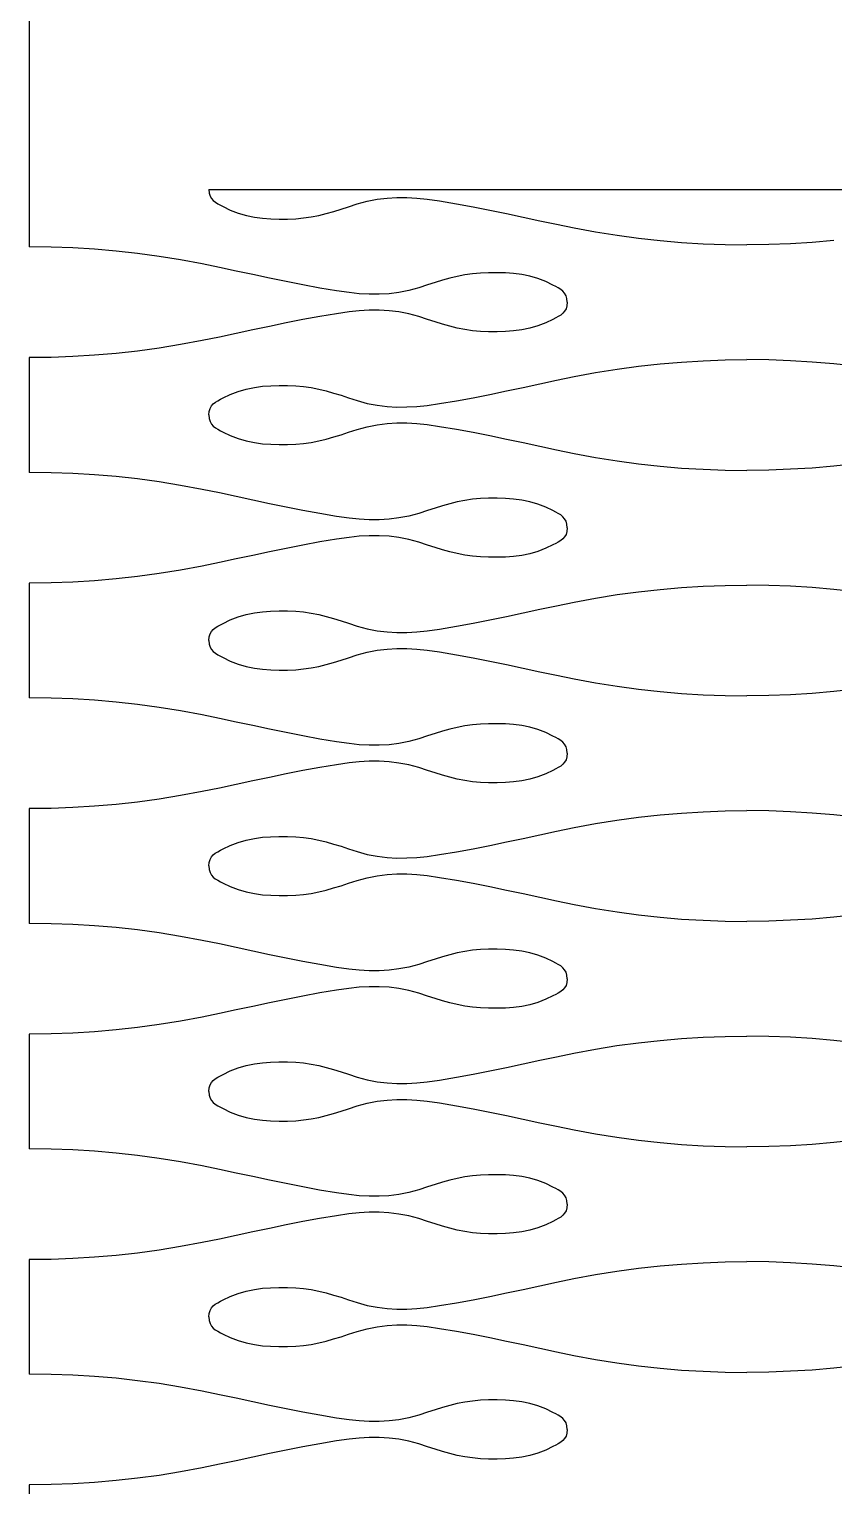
# Model space of a CAD drawing. Extents: x -53 to 53, y -73 to 73.
# Drawn here: x -52.5 to -32.88, y -0.37 to 35.16 of the extents above; entities that cross this region are included whole.
import ezdxf

# ---------------------------------------------------------------- set-up
doc = ezdxf.new("R2010")
doc.units = 0
doc.header["$MEASUREMENT"] = 0
doc.layers.get('0').update_dxf_attribs({"linetype": 'CONTINUOUS'})

msp = doc.modelspace()

# ---------------------------------------------------------------- linework, layer by layer
for p, q in [((-52.473, 73.227), (-52.5, 29.848)), ((-48.118, 31.248), (-48.111, 31.16)), ((-48.118, 31.248), (-21.882, 31.248)), ((-48.111, 31.16), (-48.089, 31.087)), ((-48.089, 31.087), (-48.056, 31.028)), ((-48.056, 31.028), (-48.012, 30.978)), ((-48.012, 30.978), (-47.96, 30.936)), ((-47.96, 30.936), (-47.901, 30.899)), ((-44.501, 30.898), (-44.257, 30.963)), ((-44.257, 30.963), (-44.015, 31.01)), ((-44.015, 31.01), (-43.774, 31.04)), ((-43.774, 31.04), (-43.533, 31.054)), ((-43.533, 31.054), (-43.29, 31.053)), ((-43.29, 31.053), (-43.046, 31.039)), ((-43.046, 31.039), (-42.798, 31.013)), ((-42.798, 31.013), (-42.493, 30.969)), ((-42.493, 30.969), (-42.083, 30.901)), ((-47.901, 30.899), (-47.837, 30.865)), ((-47.837, 30.865), (-47.77, 30.83)), ((-47.77, 30.83), (-47.596, 30.746)), ((-47.596, 30.746), (-47.401, 30.671)), ((-47.401, 30.671), (-47.205, 30.615)), ((-47.205, 30.615), (-47.009, 30.574)), ((-47.009, 30.574), (-46.811, 30.548)), ((-45.81, 30.553), (-45.623, 30.581)), ((-45.623, 30.581), (-45.439, 30.617)), ((-45.439, 30.617), (-45.256, 30.661)), ((-45.256, 30.661), (-45.075, 30.712)), ((-45.075, 30.712), (-44.895, 30.767)), ((-44.895, 30.767), (-44.715, 30.827)), ((-44.715, 30.827), (-44.501, 30.898)), ((-42.083, 30.901), (-41.674, 30.826)), ((-41.674, 30.826), (-41.267, 30.745)), ((-41.267, 30.745), (-40.86, 30.66)), ((-40.86, 30.66), (-40.454, 30.574)), ((-40.454, 30.574), (-40.048, 30.487)), ((-46.811, 30.548), (-46.611, 30.533)), ((-46.611, 30.533), (-46.408, 30.527)), ((-46.408, 30.527), (-46.201, 30.528)), ((-46.201, 30.528), (-46.001, 30.535)), ((-46.001, 30.535), (-45.81, 30.553)), ((-40.048, 30.487), (-39.642, 30.4)), ((-39.642, 30.4), (-39.216, 30.312)), ((-39.216, 30.312), (-38.692, 30.214)), ((-38.692, 30.214), (-38.168, 30.13)), ((-51.966, 29.841), (-52.5, 29.848)), ((-38.168, 30.13), (-37.644, 30.058)), ((-37.644, 30.058), (-37.118, 30)), ((-37.118, 30), (-36.592, 29.955)), ((-36.592, 29.955), (-36.064, 29.924)), ((-36.064, 29.924), (-35.533, 29.904)), ((-35.533, 29.904), (-35, 29.898)), ((-34.466, 29.904), (-35, 29.898)), ((-33.936, 29.924), (-34.466, 29.904)), ((-33.408, 29.955), (-33.936, 29.924)), ((-32.881, 30), (-33.408, 29.955)), ((-51.436, 29.822), (-51.966, 29.841)), ((-50.907, 29.79), (-51.436, 29.822)), ((-50.381, 29.745), (-50.907, 29.79)), ((-49.856, 29.687), (-50.381, 29.745)), ((-49.331, 29.616), (-49.856, 29.687)), ((-48.807, 29.532), (-49.331, 29.616)), ((-48.283, 29.434), (-48.807, 29.532)), ((-47.857, 29.346), (-48.283, 29.434)), ((-47.451, 29.259), (-47.857, 29.346)), ((-47.045, 29.172), (-47.451, 29.259)), ((-46.639, 29.085), (-47.045, 29.172)), ((-41.876, 29.165), (-42.061, 29.129)), ((-41.689, 29.193), (-41.876, 29.165)), ((-41.498, 29.211), (-41.689, 29.193)), ((-41.299, 29.218), (-41.498, 29.211)), ((-41.092, 29.219), (-41.299, 29.218)), ((-40.888, 29.213), (-41.092, 29.219)), ((-40.688, 29.198), (-40.888, 29.213)), ((-40.49, 29.171), (-40.688, 29.198)), ((-40.294, 29.131), (-40.49, 29.171)), ((-46.233, 29.001), (-46.639, 29.085)), ((-45.826, 28.92), (-46.233, 29.001)), ((-45.417, 28.845), (-45.826, 28.92)), ((-45.007, 28.776), (-45.417, 28.845)), ((-43.243, 28.782), (-43.485, 28.736)), ((-42.998, 28.848), (-43.243, 28.782)), ((-42.785, 28.919), (-42.998, 28.848)), ((-42.604, 28.978), (-42.785, 28.919)), ((-42.424, 29.034), (-42.604, 28.978)), ((-42.243, 29.085), (-42.424, 29.034)), ((-42.061, 29.129), (-42.243, 29.085)), ((-40.099, 29.075), (-40.294, 29.131)), ((-39.904, 29), (-40.099, 29.075)), ((-39.73, 28.916), (-39.904, 29)), ((-39.663, 28.881), (-39.73, 28.916)), ((-39.599, 28.847), (-39.663, 28.881)), ((-39.54, 28.81), (-39.599, 28.847)), ((-39.487, 28.768), (-39.54, 28.81)), ((-44.702, 28.732), (-45.007, 28.776)), ((-44.454, 28.707), (-44.702, 28.732)), ((-44.21, 28.693), (-44.454, 28.707)), ((-43.967, 28.692), (-44.21, 28.693)), ((-43.726, 28.706), (-43.967, 28.692)), ((-43.485, 28.736), (-43.726, 28.706)), ((-39.444, 28.718), (-39.487, 28.768)), ((-39.41, 28.658), (-39.444, 28.718)), ((-39.389, 28.586), (-39.41, 28.658)), ((-39.382, 28.498), (-39.389, 28.586)), ((-39.382, 28.498), (-39.389, 28.41)), ((-45.826, 28.076), (-46.233, 27.995)), ((-45.417, 28.151), (-45.826, 28.076)), ((-45.007, 28.219), (-45.417, 28.151)), ((-44.702, 28.263), (-45.007, 28.219)), ((-44.454, 28.289), (-44.702, 28.263)), ((-44.21, 28.303), (-44.454, 28.289)), ((-43.967, 28.304), (-44.21, 28.303)), ((-43.726, 28.29), (-43.967, 28.304)), ((-43.485, 28.26), (-43.726, 28.29)), ((-43.243, 28.213), (-43.485, 28.26)), ((-42.998, 28.148), (-43.243, 28.213)), ((-42.785, 28.077), (-42.998, 28.148)), ((-42.604, 28.017), (-42.785, 28.077)), ((-39.73, 28.08), (-39.904, 27.996)), ((-39.663, 28.115), (-39.73, 28.08)), ((-39.599, 28.149), (-39.663, 28.115)), ((-39.54, 28.186), (-39.599, 28.149)), ((-39.487, 28.228), (-39.54, 28.186)), ((-39.444, 28.278), (-39.487, 28.228)), ((-39.41, 28.337), (-39.444, 28.278)), ((-39.389, 28.41), (-39.41, 28.337)), ((-47.451, 27.737), (-47.857, 27.65)), ((-47.045, 27.824), (-47.451, 27.737)), ((-46.639, 27.91), (-47.045, 27.824)), ((-46.233, 27.995), (-46.639, 27.91)), ((-42.424, 27.962), (-42.604, 28.017)), ((-42.243, 27.911), (-42.424, 27.962)), ((-42.061, 27.867), (-42.243, 27.911)), ((-41.876, 27.831), (-42.061, 27.867)), ((-41.689, 27.803), (-41.876, 27.831)), ((-41.498, 27.785), (-41.689, 27.803)), ((-41.299, 27.778), (-41.498, 27.785)), ((-41.092, 27.777), (-41.299, 27.778)), ((-40.889, 27.783), (-41.092, 27.777)), ((-40.688, 27.798), (-40.889, 27.783)), ((-40.49, 27.824), (-40.688, 27.798)), ((-40.294, 27.865), (-40.49, 27.824)), ((-40.099, 27.921), (-40.294, 27.865)), ((-39.904, 27.996), (-40.099, 27.921)), ((-49.331, 27.38), (-49.856, 27.308)), ((-48.808, 27.464), (-49.331, 27.38)), ((-48.284, 27.562), (-48.808, 27.464)), ((-47.857, 27.65), (-48.284, 27.562)), ((-51.966, 27.154), (-52.5, 27.148)), ((-52.5, 27.148), (-52.5, 24.348)), ((-51.436, 27.174), (-51.966, 27.154)), ((-50.908, 27.205), (-51.436, 27.174)), ((-50.381, 27.25), (-50.908, 27.205)), ((-49.856, 27.308), (-50.381, 27.25)), ((-37.119, 26.995), (-36.592, 27.04)), ((-36.592, 27.04), (-36.064, 27.072)), ((-36.064, 27.072), (-35.533, 27.091)), ((-35.533, 27.091), (-35, 27.098)), ((-34.466, 27.091), (-35, 27.098)), ((-33.936, 27.072), (-34.466, 27.091)), ((-33.408, 27.04), (-33.936, 27.072)), ((-32.881, 26.995), (-33.408, 27.04)), ((-39.642, 26.596), (-39.216, 26.684)), ((-39.216, 26.684), (-38.692, 26.782)), ((-38.692, 26.782), (-38.168, 26.866)), ((-38.168, 26.866), (-37.644, 26.937)), ((-37.644, 26.937), (-37.119, 26.995)), ((-32.356, 26.937), (-32.881, 26.995)), ((-47.596, 26.25), (-47.401, 26.325)), ((-47.401, 26.325), (-47.206, 26.381)), ((-47.206, 26.381), (-47.01, 26.421)), ((-47.01, 26.421), (-46.812, 26.448)), ((-46.812, 26.448), (-46.611, 26.463)), ((-46.611, 26.463), (-46.408, 26.469)), ((-46.408, 26.469), (-46.201, 26.468)), ((-46.201, 26.468), (-46.002, 26.461)), ((-46.002, 26.461), (-45.811, 26.443)), ((-45.811, 26.443), (-45.624, 26.415)), ((-45.624, 26.415), (-45.439, 26.379)), ((-45.439, 26.379), (-45.257, 26.335)), ((-45.257, 26.335), (-45.076, 26.284)), ((-41.267, 26.251), (-40.86, 26.335)), ((-40.86, 26.335), (-40.454, 26.422)), ((-40.454, 26.422), (-40.048, 26.509)), ((-40.048, 26.509), (-39.642, 26.596)), ((-48.09, 25.908), (-48.056, 25.968)), ((-48.056, 25.968), (-48.013, 26.018)), ((-48.013, 26.018), (-47.96, 26.06)), ((-47.96, 26.06), (-47.901, 26.097)), ((-47.901, 26.097), (-47.837, 26.131)), ((-47.837, 26.131), (-47.77, 26.166)), ((-47.77, 26.166), (-47.596, 26.25)), ((-45.076, 26.284), (-44.896, 26.228)), ((-44.896, 26.228), (-44.715, 26.169)), ((-44.715, 26.169), (-44.502, 26.098)), ((-44.502, 26.098), (-44.257, 26.032)), ((-44.257, 26.032), (-44.015, 25.986)), ((-44.015, 25.986), (-43.774, 25.956)), ((-43.774, 25.956), (-43.533, 25.942)), ((-43.533, 25.942), (-43.29, 25.943)), ((-43.29, 25.943), (-43.046, 25.957)), ((-43.046, 25.957), (-42.798, 25.982)), ((-42.798, 25.982), (-42.493, 26.026)), ((-42.493, 26.026), (-42.083, 26.095)), ((-42.083, 26.095), (-41.674, 26.17)), ((-41.674, 26.17), (-41.267, 26.251)), ((-48.118, 25.748), (-48.111, 25.836)), ((-48.118, 25.748), (-48.111, 25.66)), ((-48.111, 25.836), (-48.09, 25.908)), ((-48.111, 25.66), (-48.089, 25.587)), ((-48.089, 25.587), (-48.056, 25.528)), ((-48.056, 25.528), (-48.012, 25.478)), ((-48.012, 25.478), (-47.96, 25.436)), ((-47.96, 25.436), (-47.901, 25.399)), ((-47.901, 25.399), (-47.837, 25.365)), ((-47.837, 25.365), (-47.77, 25.33)), ((-47.77, 25.33), (-47.596, 25.246)), ((-47.596, 25.246), (-47.401, 25.171)), ((-45.075, 25.212), (-44.895, 25.267)), ((-44.895, 25.267), (-44.715, 25.327)), ((-44.715, 25.327), (-44.501, 25.398)), ((-44.501, 25.398), (-44.257, 25.463)), ((-44.257, 25.463), (-44.015, 25.51)), ((-44.015, 25.51), (-43.774, 25.54)), ((-43.774, 25.54), (-43.533, 25.554)), ((-43.533, 25.554), (-43.29, 25.553)), ((-43.29, 25.553), (-43.046, 25.539)), ((-43.046, 25.539), (-42.798, 25.513)), ((-42.798, 25.513), (-42.493, 25.469)), ((-42.493, 25.469), (-42.083, 25.401)), ((-42.083, 25.401), (-41.674, 25.326)), ((-41.674, 25.326), (-41.267, 25.245)), ((-41.267, 25.245), (-40.86, 25.16)), ((-47.401, 25.171), (-47.206, 25.115)), ((-47.206, 25.115), (-47.009, 25.074)), ((-47.009, 25.074), (-46.811, 25.048)), ((-46.811, 25.048), (-46.611, 25.033)), ((-46.611, 25.033), (-46.408, 25.027)), ((-46.408, 25.027), (-46.201, 25.028)), ((-46.201, 25.028), (-46.001, 25.035)), ((-46.001, 25.035), (-45.811, 25.053)), ((-45.811, 25.053), (-45.623, 25.081)), ((-45.623, 25.081), (-45.439, 25.117)), ((-45.439, 25.117), (-45.256, 25.161)), ((-45.256, 25.161), (-45.075, 25.212)), ((-40.86, 25.16), (-40.454, 25.074)), ((-40.454, 25.074), (-40.048, 24.987)), ((-40.048, 24.987), (-39.642, 24.9)), ((-39.642, 24.9), (-39.216, 24.812)), ((-39.216, 24.812), (-38.692, 24.714)), ((-38.692, 24.714), (-38.168, 24.63)), ((-38.168, 24.63), (-37.644, 24.558)), ((-37.644, 24.558), (-37.119, 24.5)), ((-32.356, 24.558), (-32.881, 24.5)), ((-51.966, 24.341), (-52.5, 24.348)), ((-51.436, 24.322), (-51.966, 24.341)), ((-50.908, 24.29), (-51.436, 24.322)), ((-50.381, 24.245), (-50.908, 24.29)), ((-49.856, 24.187), (-50.381, 24.245)), ((-49.331, 24.116), (-49.856, 24.187)), ((-37.119, 24.5), (-36.592, 24.455)), ((-36.592, 24.455), (-36.064, 24.424)), ((-36.064, 24.424), (-35.533, 24.404)), ((-35.533, 24.404), (-35, 24.398)), ((-34.467, 24.404), (-35, 24.398)), ((-33.936, 24.424), (-34.467, 24.404)), ((-33.408, 24.455), (-33.936, 24.424)), ((-32.881, 24.5), (-33.408, 24.455)), ((-48.808, 24.032), (-49.331, 24.116)), ((-48.284, 23.934), (-48.808, 24.032)), ((-47.857, 23.846), (-48.284, 23.934)), ((-47.451, 23.759), (-47.857, 23.846)), ((-47.045, 23.672), (-47.451, 23.759)), ((-46.639, 23.585), (-47.045, 23.672)), ((-46.233, 23.501), (-46.639, 23.585)), ((-45.826, 23.42), (-46.233, 23.501)), ((-42.605, 23.478), (-42.785, 23.419)), ((-42.424, 23.534), (-42.605, 23.478)), ((-42.243, 23.585), (-42.424, 23.534)), ((-42.061, 23.629), (-42.243, 23.585)), ((-41.876, 23.665), (-42.061, 23.629)), ((-41.689, 23.693), (-41.876, 23.665)), ((-41.498, 23.711), (-41.689, 23.693)), ((-41.299, 23.718), (-41.498, 23.711)), ((-41.092, 23.719), (-41.299, 23.718)), ((-40.889, 23.713), (-41.092, 23.719)), ((-40.688, 23.698), (-40.889, 23.713)), ((-40.49, 23.671), (-40.688, 23.698)), ((-40.294, 23.631), (-40.49, 23.671)), ((-40.099, 23.575), (-40.294, 23.631)), ((-39.904, 23.5), (-40.099, 23.575)), ((-39.73, 23.416), (-39.904, 23.5)), ((-45.417, 23.345), (-45.826, 23.42)), ((-45.007, 23.276), (-45.417, 23.345)), ((-44.702, 23.232), (-45.007, 23.276)), ((-44.454, 23.207), (-44.702, 23.232)), ((-44.21, 23.193), (-44.454, 23.207)), ((-43.967, 23.192), (-44.21, 23.193)), ((-43.726, 23.206), (-43.967, 23.192)), ((-43.485, 23.236), (-43.726, 23.206)), ((-43.243, 23.282), (-43.485, 23.236)), ((-42.998, 23.348), (-43.243, 23.282)), ((-42.785, 23.419), (-42.998, 23.348)), ((-39.663, 23.381), (-39.73, 23.416)), ((-39.599, 23.347), (-39.663, 23.381)), ((-39.54, 23.31), (-39.599, 23.347)), ((-39.488, 23.268), (-39.54, 23.31)), ((-39.444, 23.218), (-39.488, 23.268)), ((-39.411, 23.158), (-39.444, 23.218)), ((-39.389, 23.086), (-39.411, 23.158)), ((-44.702, 22.763), (-45.007, 22.719)), ((-44.454, 22.789), (-44.702, 22.763)), ((-44.21, 22.803), (-44.454, 22.789)), ((-43.967, 22.804), (-44.21, 22.803)), ((-43.726, 22.79), (-43.967, 22.804)), ((-43.485, 22.76), (-43.726, 22.79)), ((-43.243, 22.713), (-43.485, 22.76)), ((-39.444, 22.778), (-39.488, 22.728)), ((-39.411, 22.837), (-39.444, 22.778)), ((-39.389, 22.91), (-39.411, 22.837)), ((-39.382, 22.998), (-39.389, 23.086)), ((-39.382, 22.998), (-39.389, 22.91)), ((-46.64, 22.41), (-47.046, 22.324)), ((-46.233, 22.495), (-46.64, 22.41)), ((-45.826, 22.576), (-46.233, 22.495)), ((-45.417, 22.651), (-45.826, 22.576)), ((-45.007, 22.719), (-45.417, 22.651)), ((-42.998, 22.648), (-43.243, 22.713)), ((-42.785, 22.577), (-42.998, 22.648)), ((-42.605, 22.517), (-42.785, 22.577)), ((-42.424, 22.462), (-42.605, 22.517)), ((-42.243, 22.411), (-42.424, 22.462)), ((-42.061, 22.367), (-42.243, 22.411)), ((-40.099, 22.421), (-40.294, 22.365)), ((-39.904, 22.496), (-40.099, 22.421)), ((-39.73, 22.58), (-39.904, 22.496)), ((-39.663, 22.615), (-39.73, 22.58)), ((-39.599, 22.649), (-39.663, 22.615)), ((-39.54, 22.686), (-39.599, 22.649)), ((-39.488, 22.728), (-39.54, 22.686)), ((-48.284, 22.062), (-48.808, 21.964)), ((-47.858, 22.15), (-48.284, 22.062)), ((-47.451, 22.237), (-47.858, 22.15)), ((-47.046, 22.324), (-47.451, 22.237)), ((-41.876, 22.331), (-42.061, 22.367)), ((-41.689, 22.303), (-41.876, 22.331)), ((-41.499, 22.285), (-41.689, 22.303)), ((-41.299, 22.278), (-41.499, 22.285)), ((-41.092, 22.277), (-41.299, 22.278)), ((-40.889, 22.283), (-41.092, 22.277)), ((-40.688, 22.298), (-40.889, 22.283)), ((-40.49, 22.324), (-40.688, 22.298)), ((-40.294, 22.365), (-40.49, 22.324)), ((-51.436, 21.674), (-51.967, 21.654)), ((-50.908, 21.705), (-51.436, 21.674)), ((-50.381, 21.75), (-50.908, 21.705)), ((-49.856, 21.808), (-50.381, 21.75)), ((-49.332, 21.88), (-49.856, 21.808)), ((-48.808, 21.964), (-49.332, 21.88)), ((-51.967, 21.654), (-52.5, 21.648)), ((-52.5, 21.648), (-52.5, 18.848)), ((-38.692, 21.282), (-38.168, 21.366)), ((-38.168, 21.366), (-37.644, 21.437)), ((-37.644, 21.437), (-37.119, 21.495)), ((-37.119, 21.495), (-36.592, 21.54)), ((-36.592, 21.54), (-36.064, 21.572)), ((-36.064, 21.572), (-35.533, 21.591)), ((-35.533, 21.591), (-35, 21.598)), ((-34.467, 21.591), (-35, 21.598)), ((-33.936, 21.572), (-34.467, 21.591)), ((-33.408, 21.54), (-33.936, 21.572)), ((-32.881, 21.495), (-33.408, 21.54)), ((-32.356, 21.437), (-32.881, 21.495)), ((-46.812, 20.948), (-46.612, 20.963)), ((-46.612, 20.963), (-46.408, 20.969)), ((-46.408, 20.969), (-46.201, 20.968)), ((-46.201, 20.968), (-46.002, 20.961)), ((-40.454, 20.922), (-40.048, 21.009)), ((-40.048, 21.009), (-39.642, 21.096)), ((-39.642, 21.096), (-39.216, 21.184)), ((-39.216, 21.184), (-38.692, 21.282)), ((-47.902, 20.597), (-47.838, 20.631)), ((-47.838, 20.631), (-47.77, 20.666)), ((-47.77, 20.666), (-47.596, 20.75)), ((-47.596, 20.75), (-47.401, 20.825)), ((-47.401, 20.825), (-47.206, 20.881)), ((-47.206, 20.881), (-47.01, 20.921)), ((-47.01, 20.921), (-46.812, 20.948)), ((-46.002, 20.961), (-45.811, 20.943)), ((-45.811, 20.943), (-45.624, 20.915)), ((-45.624, 20.915), (-45.439, 20.879)), ((-45.439, 20.879), (-45.257, 20.835)), ((-45.257, 20.835), (-45.076, 20.784)), ((-45.076, 20.784), (-44.896, 20.728)), ((-44.896, 20.728), (-44.715, 20.669)), ((-44.715, 20.669), (-44.502, 20.598)), ((-42.083, 20.595), (-41.675, 20.67)), ((-41.675, 20.67), (-41.267, 20.751)), ((-41.267, 20.751), (-40.86, 20.835)), ((-40.86, 20.835), (-40.454, 20.922)), ((-48.118, 20.248), (-48.111, 20.336)), ((-48.111, 20.336), (-48.09, 20.408)), ((-48.09, 20.408), (-48.056, 20.468)), ((-48.056, 20.468), (-48.013, 20.518)), ((-48.013, 20.518), (-47.961, 20.56)), ((-47.961, 20.56), (-47.902, 20.597)), ((-44.502, 20.598), (-44.258, 20.532)), ((-44.258, 20.532), (-44.015, 20.486)), ((-44.015, 20.486), (-43.774, 20.456)), ((-43.774, 20.456), (-43.533, 20.442)), ((-43.533, 20.442), (-43.29, 20.443)), ((-43.29, 20.443), (-43.046, 20.457)), ((-43.046, 20.457), (-42.798, 20.482)), ((-42.798, 20.482), (-42.493, 20.526)), ((-42.493, 20.526), (-42.083, 20.595)), ((-48.118, 20.248), (-48.111, 20.16)), ((-48.111, 20.16), (-48.09, 20.087)), ((-48.09, 20.087), (-48.056, 20.028)), ((-48.056, 20.028), (-48.013, 19.978)), ((-48.013, 19.978), (-47.96, 19.936)), ((-47.96, 19.936), (-47.901, 19.899)), ((-47.901, 19.899), (-47.837, 19.865)), ((-44.715, 19.827), (-44.502, 19.898)), ((-44.502, 19.898), (-44.257, 19.963)), ((-44.257, 19.963), (-44.015, 20.01)), ((-44.015, 20.01), (-43.774, 20.04)), ((-43.774, 20.04), (-43.533, 20.054)), ((-43.533, 20.054), (-43.29, 20.053)), ((-43.29, 20.053), (-43.046, 20.039)), ((-43.046, 20.039), (-42.798, 20.013)), ((-42.798, 20.013), (-42.493, 19.969)), ((-42.493, 19.969), (-42.083, 19.901)), ((-42.083, 19.901), (-41.674, 19.826)), ((-47.837, 19.865), (-47.77, 19.83)), ((-47.77, 19.83), (-47.596, 19.746)), ((-47.596, 19.746), (-47.401, 19.671)), ((-47.401, 19.671), (-47.206, 19.615)), ((-47.206, 19.615), (-47.01, 19.574)), ((-47.01, 19.574), (-46.812, 19.548)), ((-46.812, 19.548), (-46.611, 19.533)), ((-46.002, 19.535), (-45.811, 19.553)), ((-45.811, 19.553), (-45.624, 19.581)), ((-45.624, 19.581), (-45.439, 19.617)), ((-45.439, 19.617), (-45.257, 19.661)), ((-45.257, 19.661), (-45.076, 19.712)), ((-45.076, 19.712), (-44.895, 19.767)), ((-44.895, 19.767), (-44.715, 19.827)), ((-41.674, 19.826), (-41.267, 19.745)), ((-41.267, 19.745), (-40.86, 19.66)), ((-40.86, 19.66), (-40.454, 19.574)), ((-40.454, 19.574), (-40.048, 19.487)), ((-46.611, 19.533), (-46.408, 19.527)), ((-46.408, 19.527), (-46.201, 19.528)), ((-46.201, 19.528), (-46.002, 19.535)), ((-40.048, 19.487), (-39.642, 19.4)), ((-39.642, 19.4), (-39.216, 19.312)), ((-39.216, 19.312), (-38.692, 19.214)), ((-38.692, 19.214), (-38.168, 19.13)), ((-51.967, 18.841), (-52.5, 18.848)), ((-51.436, 18.822), (-51.967, 18.841)), ((-38.168, 19.13), (-37.644, 19.058)), ((-37.644, 19.058), (-37.119, 19)), ((-37.119, 19), (-36.592, 18.955)), ((-36.592, 18.955), (-36.064, 18.924)), ((-36.064, 18.924), (-35.533, 18.904)), ((-35.533, 18.904), (-35, 18.898)), ((-34.467, 18.904), (-35, 18.898)), ((-33.936, 18.924), (-34.467, 18.904)), ((-33.408, 18.955), (-33.936, 18.924)), ((-32.881, 19), (-33.408, 18.955)), ((-32.356, 19.058), (-32.881, 19)), ((-50.908, 18.79), (-51.436, 18.822)), ((-50.381, 18.745), (-50.908, 18.79)), ((-49.856, 18.687), (-50.381, 18.745)), ((-49.332, 18.616), (-49.856, 18.687)), ((-48.808, 18.532), (-49.332, 18.616)), ((-48.284, 18.434), (-48.808, 18.532)), ((-47.858, 18.346), (-48.284, 18.434)), ((-47.451, 18.259), (-47.858, 18.346)), ((-47.046, 18.172), (-47.451, 18.259)), ((-46.64, 18.085), (-47.046, 18.172)), ((-42.061, 18.129), (-42.243, 18.085)), ((-41.876, 18.165), (-42.061, 18.129)), ((-41.689, 18.193), (-41.876, 18.165)), ((-41.499, 18.211), (-41.689, 18.193)), ((-41.299, 18.218), (-41.499, 18.211)), ((-41.092, 18.219), (-41.299, 18.218)), ((-40.889, 18.213), (-41.092, 18.219)), ((-40.688, 18.198), (-40.889, 18.213)), ((-40.49, 18.171), (-40.688, 18.198)), ((-40.294, 18.131), (-40.49, 18.171)), ((-40.099, 18.075), (-40.294, 18.131)), ((-46.233, 18.001), (-46.64, 18.085)), ((-45.826, 17.92), (-46.233, 18.001)), ((-45.417, 17.845), (-45.826, 17.92)), ((-45.007, 17.776), (-45.417, 17.845)), ((-44.702, 17.732), (-45.007, 17.776)), ((-43.243, 17.782), (-43.485, 17.736)), ((-42.999, 17.848), (-43.243, 17.782)), ((-42.785, 17.919), (-42.999, 17.848)), ((-42.605, 17.978), (-42.785, 17.919)), ((-42.424, 18.034), (-42.605, 17.978)), ((-42.243, 18.085), (-42.424, 18.034)), ((-39.904, 18), (-40.099, 18.075)), ((-39.73, 17.916), (-39.904, 18)), ((-39.663, 17.881), (-39.73, 17.916)), ((-39.599, 17.847), (-39.663, 17.881)), ((-39.54, 17.81), (-39.599, 17.847)), ((-39.488, 17.768), (-39.54, 17.81)), ((-39.444, 17.718), (-39.488, 17.768)), ((-44.454, 17.707), (-44.702, 17.732)), ((-44.21, 17.693), (-44.454, 17.707)), ((-43.967, 17.692), (-44.21, 17.693)), ((-43.726, 17.706), (-43.967, 17.692)), ((-43.485, 17.736), (-43.726, 17.706)), ((-39.411, 17.658), (-39.444, 17.718)), ((-39.39, 17.586), (-39.411, 17.658)), ((-39.39, 17.41), (-39.411, 17.337)), ((-39.382, 17.498), (-39.39, 17.586)), ((-39.382, 17.498), (-39.39, 17.41)), ((-45.826, 17.076), (-46.233, 16.995)), ((-45.417, 17.151), (-45.826, 17.076)), ((-45.007, 17.219), (-45.417, 17.151)), ((-44.702, 17.263), (-45.007, 17.219)), ((-44.454, 17.289), (-44.702, 17.263)), ((-44.21, 17.303), (-44.454, 17.289)), ((-43.967, 17.304), (-44.21, 17.303)), ((-43.726, 17.29), (-43.967, 17.304)), ((-43.485, 17.26), (-43.726, 17.29)), ((-43.243, 17.213), (-43.485, 17.26)), ((-42.999, 17.148), (-43.243, 17.213)), ((-42.785, 17.077), (-42.999, 17.148)), ((-42.605, 17.017), (-42.785, 17.077)), ((-39.73, 17.08), (-39.904, 16.996)), ((-39.663, 17.115), (-39.73, 17.08)), ((-39.599, 17.149), (-39.663, 17.115)), ((-39.54, 17.186), (-39.599, 17.149)), ((-39.488, 17.228), (-39.54, 17.186)), ((-39.444, 17.278), (-39.488, 17.228)), ((-39.411, 17.337), (-39.444, 17.278)), ((-47.452, 16.737), (-47.858, 16.65)), ((-47.046, 16.824), (-47.452, 16.737)), ((-46.64, 16.91), (-47.046, 16.824)), ((-46.233, 16.995), (-46.64, 16.91)), ((-42.424, 16.962), (-42.605, 17.017)), ((-42.243, 16.911), (-42.424, 16.962)), ((-42.061, 16.867), (-42.243, 16.911)), ((-41.877, 16.831), (-42.061, 16.867)), ((-41.689, 16.803), (-41.877, 16.831)), ((-41.499, 16.785), (-41.689, 16.803)), ((-41.3, 16.778), (-41.499, 16.785)), ((-41.092, 16.777), (-41.3, 16.778)), ((-40.889, 16.783), (-41.092, 16.777)), ((-40.689, 16.798), (-40.889, 16.783)), ((-40.491, 16.824), (-40.689, 16.798)), ((-40.294, 16.865), (-40.491, 16.824)), ((-40.099, 16.921), (-40.294, 16.865)), ((-39.904, 16.996), (-40.099, 16.921)), ((-49.332, 16.38), (-49.856, 16.308)), ((-48.808, 16.464), (-49.332, 16.38)), ((-48.284, 16.562), (-48.808, 16.464)), ((-47.858, 16.65), (-48.284, 16.562)), ((-51.967, 16.154), (-52.5, 16.148)), ((-52.5, 16.148), (-52.5, 13.348)), ((-51.436, 16.174), (-51.967, 16.154)), ((-50.908, 16.205), (-51.436, 16.174)), ((-50.381, 16.25), (-50.908, 16.205)), ((-49.856, 16.308), (-50.381, 16.25)), ((-37.644, 15.937), (-37.119, 15.995)), ((-37.119, 15.995), (-36.593, 16.04)), ((-36.593, 16.04), (-36.064, 16.072)), ((-36.064, 16.072), (-35.533, 16.091)), ((-35.533, 16.091), (-35, 16.098)), ((-34.467, 16.091), (-35, 16.098)), ((-33.936, 16.072), (-34.467, 16.091)), ((-33.408, 16.04), (-33.936, 16.072)), ((-32.881, 15.995), (-33.408, 16.04)), ((-32.356, 15.937), (-32.881, 15.995)), ((-39.643, 15.596), (-39.216, 15.684)), ((-39.216, 15.684), (-38.692, 15.782)), ((-38.692, 15.782), (-38.169, 15.866)), ((-38.169, 15.866), (-37.644, 15.937)), ((-47.596, 15.25), (-47.402, 15.325)), ((-47.402, 15.325), (-47.206, 15.381)), ((-47.206, 15.381), (-47.01, 15.421)), ((-47.01, 15.421), (-46.812, 15.448)), ((-46.812, 15.448), (-46.612, 15.463)), ((-46.612, 15.463), (-46.409, 15.469)), ((-46.409, 15.469), (-46.201, 15.468)), ((-46.201, 15.468), (-46.002, 15.461)), ((-46.002, 15.461), (-45.811, 15.443)), ((-45.811, 15.443), (-45.624, 15.415)), ((-45.624, 15.415), (-45.44, 15.379)), ((-45.44, 15.379), (-45.257, 15.335)), ((-45.257, 15.335), (-45.076, 15.284)), ((-45.076, 15.284), (-44.896, 15.228)), ((-41.267, 15.251), (-40.861, 15.335)), ((-40.861, 15.335), (-40.455, 15.422)), ((-40.455, 15.422), (-40.049, 15.509)), ((-40.049, 15.509), (-39.643, 15.596)), ((-48.09, 14.908), (-48.057, 14.968)), ((-48.057, 14.968), (-48.013, 15.018)), ((-48.013, 15.018), (-47.961, 15.06)), ((-47.961, 15.06), (-47.902, 15.097)), ((-47.902, 15.097), (-47.838, 15.131)), ((-47.838, 15.131), (-47.77, 15.166)), ((-47.77, 15.166), (-47.596, 15.25)), ((-44.896, 15.228), (-44.716, 15.169)), ((-44.716, 15.169), (-44.502, 15.098)), ((-44.502, 15.098), (-44.258, 15.032)), ((-44.258, 15.032), (-44.016, 14.986)), ((-44.016, 14.986), (-43.774, 14.956)), ((-43.774, 14.956), (-43.533, 14.942)), ((-43.533, 14.942), (-43.291, 14.943)), ((-43.291, 14.943), (-43.046, 14.957)), ((-43.046, 14.957), (-42.798, 14.982)), ((-42.798, 14.982), (-42.494, 15.026)), ((-42.494, 15.026), (-42.083, 15.095)), ((-42.083, 15.095), (-41.675, 15.17)), ((-41.675, 15.17), (-41.267, 15.251)), ((-48.119, 14.748), (-48.111, 14.836)), ((-48.119, 14.748), (-48.111, 14.66)), ((-48.111, 14.836), (-48.09, 14.908)), ((-48.111, 14.66), (-48.09, 14.587)), ((-48.09, 14.587), (-48.056, 14.528)), ((-48.056, 14.528), (-48.013, 14.478)), ((-48.013, 14.478), (-47.961, 14.436)), ((-47.961, 14.436), (-47.902, 14.399)), ((-47.902, 14.399), (-47.837, 14.365)), ((-47.837, 14.365), (-47.77, 14.33)), ((-47.77, 14.33), (-47.596, 14.246)), ((-47.596, 14.246), (-47.401, 14.171)), ((-45.076, 14.212), (-44.896, 14.267)), ((-44.896, 14.267), (-44.715, 14.327)), ((-44.715, 14.327), (-44.502, 14.398)), ((-44.502, 14.398), (-44.258, 14.463)), ((-44.258, 14.463), (-44.015, 14.51)), ((-44.015, 14.51), (-43.774, 14.54)), ((-43.774, 14.54), (-43.533, 14.554)), ((-43.533, 14.554), (-43.291, 14.553)), ((-43.291, 14.553), (-43.046, 14.539)), ((-43.046, 14.539), (-42.798, 14.513)), ((-42.798, 14.513), (-42.493, 14.469)), ((-42.493, 14.469), (-42.083, 14.401)), ((-42.083, 14.401), (-41.675, 14.326)), ((-41.675, 14.326), (-41.267, 14.245)), ((-41.267, 14.245), (-40.861, 14.16)), ((-47.401, 14.171), (-47.206, 14.115)), ((-47.206, 14.115), (-47.01, 14.074)), ((-47.01, 14.074), (-46.812, 14.048)), ((-46.812, 14.048), (-46.611, 14.033)), ((-46.611, 14.033), (-46.408, 14.027)), ((-46.408, 14.027), (-46.201, 14.028)), ((-46.201, 14.028), (-46.002, 14.035)), ((-46.002, 14.035), (-45.811, 14.053)), ((-45.811, 14.053), (-45.624, 14.081)), ((-45.624, 14.081), (-45.439, 14.117)), ((-45.439, 14.117), (-45.257, 14.161)), ((-45.257, 14.161), (-45.076, 14.212)), ((-40.861, 14.16), (-40.454, 14.074)), ((-40.454, 14.074), (-40.049, 13.987)), ((-40.049, 13.987), (-39.643, 13.9)), ((-39.643, 13.9), (-39.216, 13.812)), ((-39.216, 13.812), (-38.692, 13.714)), ((-38.692, 13.714), (-38.168, 13.63)), ((-38.168, 13.63), (-37.644, 13.558)), ((-37.644, 13.558), (-37.119, 13.5)), ((-32.356, 13.558), (-32.882, 13.5)), ((-51.967, 13.341), (-52.5, 13.348)), ((-51.436, 13.322), (-51.967, 13.341)), ((-50.908, 13.29), (-51.436, 13.322)), ((-50.381, 13.245), (-50.908, 13.29)), ((-49.856, 13.187), (-50.381, 13.245)), ((-49.332, 13.116), (-49.856, 13.187)), ((-37.119, 13.5), (-36.592, 13.455)), ((-36.592, 13.455), (-36.064, 13.424)), ((-36.064, 13.424), (-35.533, 13.404)), ((-35.533, 13.404), (-35, 13.398)), ((-34.467, 13.404), (-35, 13.398)), ((-33.936, 13.424), (-34.467, 13.404)), ((-33.408, 13.455), (-33.936, 13.424)), ((-32.882, 13.5), (-33.408, 13.455)), ((-48.808, 13.032), (-49.332, 13.116)), ((-48.284, 12.934), (-48.808, 13.032)), ((-47.858, 12.846), (-48.284, 12.934)), ((-47.452, 12.759), (-47.858, 12.846)), ((-47.046, 12.672), (-47.452, 12.759)), ((-46.64, 12.585), (-47.046, 12.672)), ((-46.233, 12.501), (-46.64, 12.585)), ((-45.826, 12.42), (-46.233, 12.501)), ((-42.605, 12.478), (-42.785, 12.419)), ((-42.425, 12.534), (-42.605, 12.478)), ((-42.244, 12.585), (-42.425, 12.534)), ((-42.061, 12.629), (-42.244, 12.585)), ((-41.877, 12.665), (-42.061, 12.629)), ((-41.689, 12.693), (-41.877, 12.665)), ((-41.499, 12.711), (-41.689, 12.693)), ((-41.299, 12.718), (-41.499, 12.711)), ((-41.092, 12.719), (-41.299, 12.718)), ((-40.889, 12.713), (-41.092, 12.719)), ((-40.689, 12.698), (-40.889, 12.713)), ((-40.491, 12.671), (-40.689, 12.698)), ((-40.294, 12.631), (-40.491, 12.671)), ((-40.099, 12.575), (-40.294, 12.631)), ((-39.904, 12.5), (-40.099, 12.575)), ((-39.73, 12.416), (-39.904, 12.5)), ((-45.417, 12.345), (-45.826, 12.42)), ((-45.007, 12.276), (-45.417, 12.345)), ((-44.703, 12.232), (-45.007, 12.276)), ((-44.455, 12.207), (-44.703, 12.232)), ((-44.21, 12.193), (-44.455, 12.207)), ((-43.968, 12.192), (-44.21, 12.193)), ((-43.726, 12.206), (-43.968, 12.192)), ((-43.485, 12.236), (-43.726, 12.206)), ((-43.243, 12.282), (-43.485, 12.236)), ((-42.999, 12.348), (-43.243, 12.282)), ((-42.785, 12.419), (-42.999, 12.348)), ((-39.663, 12.381), (-39.73, 12.416)), ((-39.599, 12.347), (-39.663, 12.381)), ((-39.54, 12.31), (-39.599, 12.347)), ((-39.488, 12.268), (-39.54, 12.31)), ((-39.444, 12.218), (-39.488, 12.268)), ((-39.411, 12.158), (-39.444, 12.218)), ((-39.39, 12.086), (-39.411, 12.158)), ((-39.382, 11.998), (-39.39, 12.086)), ((-44.703, 11.763), (-45.007, 11.719)), ((-44.455, 11.789), (-44.703, 11.763)), ((-44.21, 11.803), (-44.455, 11.789)), ((-43.968, 11.804), (-44.21, 11.803)), ((-43.726, 11.79), (-43.968, 11.804)), ((-43.485, 11.76), (-43.726, 11.79)), ((-43.243, 11.713), (-43.485, 11.76)), ((-39.488, 11.728), (-39.54, 11.686)), ((-39.444, 11.778), (-39.488, 11.728)), ((-39.411, 11.837), (-39.444, 11.778)), ((-39.39, 11.91), (-39.411, 11.837)), ((-39.382, 11.998), (-39.39, 11.91)), ((-46.64, 11.41), (-47.046, 11.324)), ((-46.233, 11.495), (-46.64, 11.41)), ((-45.826, 11.576), (-46.233, 11.495)), ((-45.417, 11.651), (-45.826, 11.576)), ((-45.007, 11.719), (-45.417, 11.651)), ((-42.999, 11.648), (-43.243, 11.713)), ((-42.785, 11.577), (-42.999, 11.648)), ((-42.605, 11.517), (-42.785, 11.577)), ((-42.425, 11.462), (-42.605, 11.517)), ((-42.244, 11.411), (-42.425, 11.462)), ((-42.061, 11.367), (-42.244, 11.411)), ((-40.099, 11.421), (-40.295, 11.365)), ((-39.904, 11.496), (-40.099, 11.421)), ((-39.73, 11.58), (-39.904, 11.496)), ((-39.663, 11.615), (-39.73, 11.58)), ((-39.599, 11.649), (-39.663, 11.615)), ((-39.54, 11.686), (-39.599, 11.649)), ((-48.284, 11.062), (-48.808, 10.964)), ((-47.858, 11.15), (-48.284, 11.062)), ((-47.452, 11.237), (-47.858, 11.15)), ((-47.046, 11.324), (-47.452, 11.237)), ((-41.877, 11.331), (-42.061, 11.367)), ((-41.69, 11.303), (-41.877, 11.331)), ((-41.499, 11.285), (-41.69, 11.303)), ((-41.3, 11.278), (-41.499, 11.285)), ((-41.093, 11.277), (-41.3, 11.278)), ((-40.889, 11.283), (-41.093, 11.277)), ((-40.689, 11.298), (-40.889, 11.283)), ((-40.491, 11.324), (-40.689, 11.298)), ((-40.295, 11.365), (-40.491, 11.324)), ((-51.436, 10.674), (-51.967, 10.654)), ((-50.908, 10.705), (-51.436, 10.674)), ((-50.382, 10.75), (-50.908, 10.705)), ((-49.856, 10.808), (-50.382, 10.75)), ((-49.332, 10.88), (-49.856, 10.808)), ((-48.808, 10.964), (-49.332, 10.88)), ((-51.967, 10.654), (-52.5, 10.648)), ((-52.5, 10.648), (-52.5, 7.848)), ((-38.693, 10.282), (-38.169, 10.366)), ((-38.169, 10.366), (-37.644, 10.437)), ((-37.644, 10.437), (-37.119, 10.495)), ((-37.119, 10.495), (-36.593, 10.54)), ((-36.593, 10.54), (-36.064, 10.572)), ((-36.064, 10.572), (-35.534, 10.591)), ((-35.534, 10.591), (-35, 10.598)), ((-34.467, 10.591), (-35, 10.598)), ((-33.936, 10.572), (-34.467, 10.591)), ((-33.408, 10.54), (-33.936, 10.572)), ((-32.882, 10.495), (-33.408, 10.54)), ((-32.356, 10.437), (-32.882, 10.495)), ((-46.812, 9.948), (-46.612, 9.963)), ((-46.612, 9.963), (-46.409, 9.969)), ((-46.409, 9.969), (-46.202, 9.968)), ((-46.202, 9.968), (-46.002, 9.961)), ((-46.002, 9.961), (-45.812, 9.943)), ((-40.455, 9.922), (-40.049, 10.009)), ((-40.049, 10.009), (-39.643, 10.096)), ((-39.643, 10.096), (-39.217, 10.184)), ((-39.217, 10.184), (-38.693, 10.282)), ((-47.961, 9.56), (-47.902, 9.597)), ((-47.902, 9.597), (-47.838, 9.631)), ((-47.838, 9.631), (-47.771, 9.666)), ((-47.771, 9.666), (-47.597, 9.75)), ((-47.597, 9.75), (-47.402, 9.825)), ((-47.402, 9.825), (-47.206, 9.881)), ((-47.206, 9.881), (-47.01, 9.921)), ((-47.01, 9.921), (-46.812, 9.948)), ((-45.812, 9.943), (-45.624, 9.915)), ((-45.624, 9.915), (-45.44, 9.879)), ((-45.44, 9.879), (-45.257, 9.835)), ((-45.257, 9.835), (-45.076, 9.784)), ((-45.076, 9.784), (-44.896, 9.728)), ((-44.896, 9.728), (-44.716, 9.669)), ((-44.716, 9.669), (-44.502, 9.598)), ((-44.502, 9.598), (-44.258, 9.532)), ((-42.494, 9.526), (-42.084, 9.595)), ((-42.084, 9.595), (-41.675, 9.67)), ((-41.675, 9.67), (-41.267, 9.751)), ((-41.267, 9.751), (-40.861, 9.835)), ((-40.861, 9.835), (-40.455, 9.922)), ((-48.119, 9.248), (-48.111, 9.336)), ((-48.119, 9.248), (-48.111, 9.16)), ((-48.111, 9.336), (-48.09, 9.408)), ((-48.09, 9.408), (-48.057, 9.468)), ((-48.057, 9.468), (-48.013, 9.518)), ((-48.013, 9.518), (-47.961, 9.56)), ((-44.258, 9.532), (-44.016, 9.486)), ((-44.016, 9.486), (-43.775, 9.456)), ((-43.775, 9.456), (-43.533, 9.442)), ((-43.533, 9.442), (-43.291, 9.443)), ((-43.291, 9.443), (-43.046, 9.457)), ((-43.046, 9.457), (-42.798, 9.482)), ((-42.798, 9.482), (-42.494, 9.526)), ((-48.111, 9.16), (-48.09, 9.087)), ((-48.09, 9.087), (-48.057, 9.028)), ((-48.057, 9.028), (-48.013, 8.978)), ((-48.013, 8.978), (-47.961, 8.936)), ((-47.961, 8.936), (-47.902, 8.899)), ((-47.902, 8.899), (-47.838, 8.865)), ((-44.715, 8.827), (-44.502, 8.898)), ((-44.502, 8.898), (-44.258, 8.963)), ((-44.258, 8.963), (-44.016, 9.01)), ((-44.016, 9.01), (-43.774, 9.04)), ((-43.774, 9.04), (-43.533, 9.054)), ((-43.533, 9.054), (-43.291, 9.053)), ((-43.291, 9.053), (-43.046, 9.039)), ((-43.046, 9.039), (-42.798, 9.013)), ((-42.798, 9.013), (-42.494, 8.969)), ((-42.494, 8.969), (-42.083, 8.901)), ((-42.083, 8.901), (-41.675, 8.826)), ((-47.838, 8.865), (-47.77, 8.83)), ((-47.77, 8.83), (-47.596, 8.746)), ((-47.596, 8.746), (-47.401, 8.671)), ((-47.401, 8.671), (-47.206, 8.615)), ((-47.206, 8.615), (-47.01, 8.574)), ((-47.01, 8.574), (-46.812, 8.548)), ((-46.812, 8.548), (-46.612, 8.533)), ((-46.612, 8.533), (-46.408, 8.527)), ((-46.408, 8.527), (-46.201, 8.528)), ((-46.201, 8.528), (-46.002, 8.535)), ((-46.002, 8.535), (-45.811, 8.553)), ((-45.811, 8.553), (-45.624, 8.581)), ((-45.624, 8.581), (-45.439, 8.617)), ((-45.439, 8.617), (-45.257, 8.661)), ((-45.257, 8.661), (-45.076, 8.712)), ((-45.076, 8.712), (-44.896, 8.767)), ((-44.896, 8.767), (-44.715, 8.827)), ((-41.675, 8.826), (-41.267, 8.745)), ((-41.267, 8.745), (-40.861, 8.66)), ((-40.861, 8.66), (-40.455, 8.574)), ((-40.455, 8.574), (-40.049, 8.487)), ((-40.049, 8.487), (-39.643, 8.4)), ((-39.643, 8.4), (-39.216, 8.312)), ((-39.216, 8.312), (-38.692, 8.214)), ((-38.692, 8.214), (-38.169, 8.13)), ((-51.967, 7.841), (-52.5, 7.848)), ((-51.436, 7.822), (-51.967, 7.841)), ((-50.908, 7.79), (-51.436, 7.822)), ((-38.169, 8.13), (-37.644, 8.058)), ((-37.644, 8.058), (-37.119, 8)), ((-37.119, 8), (-36.593, 7.955)), ((-36.593, 7.955), (-36.064, 7.924)), ((-36.064, 7.924), (-35.534, 7.904)), ((-35.534, 7.904), (-35, 7.898)), ((-34.467, 7.904), (-35, 7.898)), ((-33.937, 7.924), (-34.467, 7.904)), ((-33.408, 7.955), (-33.937, 7.924)), ((-32.882, 8), (-33.408, 7.955)), ((-32.357, 8.058), (-32.882, 8)), ((-50.382, 7.745), (-50.908, 7.79)), ((-49.856, 7.687), (-50.382, 7.745)), ((-49.332, 7.616), (-49.856, 7.687)), ((-48.808, 7.532), (-49.332, 7.616)), ((-48.284, 7.434), (-48.808, 7.532)), ((-47.858, 7.346), (-48.284, 7.434)), ((-47.452, 7.259), (-47.858, 7.346)), ((-47.046, 7.172), (-47.452, 7.259)), ((-46.64, 7.085), (-47.046, 7.172)), ((-42.061, 7.129), (-42.244, 7.085)), ((-41.877, 7.165), (-42.061, 7.129)), ((-41.69, 7.193), (-41.877, 7.165)), ((-41.499, 7.211), (-41.69, 7.193)), ((-41.3, 7.218), (-41.499, 7.211)), ((-41.092, 7.219), (-41.3, 7.218)), ((-40.889, 7.213), (-41.092, 7.219)), ((-40.689, 7.198), (-40.889, 7.213)), ((-40.491, 7.171), (-40.689, 7.198)), ((-40.295, 7.131), (-40.491, 7.171)), ((-40.099, 7.075), (-40.295, 7.131)), ((-46.234, 7.001), (-46.64, 7.085)), ((-45.826, 6.92), (-46.234, 7.001)), ((-45.418, 6.845), (-45.826, 6.92)), ((-45.008, 6.776), (-45.418, 6.845)), ((-44.703, 6.732), (-45.008, 6.776)), ((-43.243, 6.782), (-43.485, 6.736)), ((-42.999, 6.848), (-43.243, 6.782)), ((-42.785, 6.919), (-42.999, 6.848)), ((-42.605, 6.978), (-42.785, 6.919)), ((-42.425, 7.034), (-42.605, 6.978)), ((-42.244, 7.085), (-42.425, 7.034)), ((-39.905, 7), (-40.099, 7.075)), ((-39.731, 6.916), (-39.905, 7)), ((-39.663, 6.881), (-39.731, 6.916)), ((-39.599, 6.847), (-39.663, 6.881)), ((-39.54, 6.81), (-39.599, 6.847)), ((-39.488, 6.768), (-39.54, 6.81)), ((-39.444, 6.718), (-39.488, 6.768)), ((-44.455, 6.707), (-44.703, 6.732)), ((-44.21, 6.693), (-44.455, 6.707)), ((-43.968, 6.692), (-44.21, 6.693)), ((-43.727, 6.706), (-43.968, 6.692)), ((-43.485, 6.736), (-43.727, 6.706)), ((-39.411, 6.658), (-39.444, 6.718)), ((-39.39, 6.586), (-39.411, 6.658)), ((-39.39, 6.41), (-39.411, 6.337)), ((-39.382, 6.498), (-39.39, 6.586)), ((-39.382, 6.498), (-39.39, 6.41)), ((-45.826, 6.076), (-46.234, 5.995)), ((-45.418, 6.151), (-45.826, 6.076)), ((-45.008, 6.219), (-45.418, 6.151)), ((-44.703, 6.263), (-45.008, 6.219)), ((-44.455, 6.289), (-44.703, 6.263)), ((-44.21, 6.303), (-44.455, 6.289)), ((-43.968, 6.304), (-44.21, 6.303)), ((-43.727, 6.29), (-43.968, 6.304)), ((-43.485, 6.26), (-43.727, 6.29)), ((-43.243, 6.213), (-43.485, 6.26)), ((-42.999, 6.148), (-43.243, 6.213)), ((-42.785, 6.077), (-42.999, 6.148)), ((-42.605, 6.017), (-42.785, 6.077)), ((-39.731, 6.08), (-39.905, 5.996)), ((-39.663, 6.115), (-39.731, 6.08)), ((-39.599, 6.149), (-39.663, 6.115)), ((-39.54, 6.186), (-39.599, 6.149)), ((-39.488, 6.228), (-39.54, 6.186)), ((-39.444, 6.278), (-39.488, 6.228)), ((-39.411, 6.337), (-39.444, 6.278)), ((-47.452, 5.737), (-47.858, 5.65)), ((-47.046, 5.824), (-47.452, 5.737)), ((-46.64, 5.91), (-47.046, 5.824)), ((-46.234, 5.995), (-46.64, 5.91)), ((-42.425, 5.962), (-42.605, 6.017)), ((-42.244, 5.911), (-42.425, 5.962)), ((-42.061, 5.867), (-42.244, 5.911)), ((-41.877, 5.831), (-42.061, 5.867)), ((-41.69, 5.803), (-41.877, 5.831)), ((-41.499, 5.785), (-41.69, 5.803)), ((-41.3, 5.778), (-41.499, 5.785)), ((-41.093, 5.777), (-41.3, 5.778)), ((-40.889, 5.783), (-41.093, 5.777)), ((-40.689, 5.798), (-40.889, 5.783)), ((-40.491, 5.824), (-40.689, 5.798)), ((-40.295, 5.865), (-40.491, 5.824)), ((-40.1, 5.921), (-40.295, 5.865)), ((-39.905, 5.996), (-40.1, 5.921)), ((-49.332, 5.38), (-49.857, 5.308)), ((-48.808, 5.464), (-49.332, 5.38)), ((-48.284, 5.562), (-48.808, 5.464)), ((-47.858, 5.65), (-48.284, 5.562)), ((-51.967, 5.154), (-52.5, 5.148)), ((-52.5, 5.148), (-52.5, 2.354)), ((-51.437, 5.174), (-51.967, 5.154)), ((-50.908, 5.205), (-51.437, 5.174)), ((-50.382, 5.25), (-50.908, 5.205)), ((-49.857, 5.308), (-50.382, 5.25)), ((-37.645, 4.937), (-37.119, 4.995)), ((-37.119, 4.995), (-36.593, 5.04)), ((-36.593, 5.04), (-36.064, 5.072)), ((-36.064, 5.072), (-35.534, 5.091)), ((-35.534, 5.091), (-35, 5.098)), ((-34.467, 5.091), (-35, 5.098)), ((-33.937, 5.072), (-34.467, 5.091)), ((-33.408, 5.04), (-33.937, 5.072)), ((-32.882, 4.995), (-33.408, 5.04)), ((-32.357, 4.937), (-32.882, 4.995)), ((-39.643, 4.596), (-39.217, 4.684)), ((-39.217, 4.684), (-38.693, 4.782)), ((-38.693, 4.782), (-38.169, 4.866)), ((-38.169, 4.866), (-37.645, 4.937)), ((-47.597, 4.25), (-47.402, 4.325)), ((-47.402, 4.325), (-47.207, 4.381)), ((-47.207, 4.381), (-47.01, 4.421)), ((-47.01, 4.421), (-46.812, 4.448)), ((-46.812, 4.448), (-46.612, 4.463)), ((-46.612, 4.463), (-46.409, 4.469)), ((-46.409, 4.469), (-46.202, 4.468)), ((-46.202, 4.468), (-46.002, 4.461)), ((-46.002, 4.461), (-45.812, 4.443)), ((-45.812, 4.443), (-45.624, 4.415)), ((-45.624, 4.415), (-45.44, 4.379)), ((-45.44, 4.379), (-45.257, 4.335)), ((-45.257, 4.335), (-45.076, 4.284)), ((-45.076, 4.284), (-44.896, 4.228)), ((-41.268, 4.251), (-40.861, 4.335)), ((-40.861, 4.335), (-40.455, 4.422)), ((-40.455, 4.422), (-40.049, 4.509)), ((-40.049, 4.509), (-39.643, 4.596)), ((-48.112, 3.836), (-48.09, 3.908)), ((-48.09, 3.908), (-48.057, 3.968)), ((-48.057, 3.968), (-48.013, 4.018)), ((-48.013, 4.018), (-47.961, 4.06)), ((-47.961, 4.06), (-47.902, 4.097)), ((-47.902, 4.097), (-47.838, 4.131)), ((-47.838, 4.131), (-47.771, 4.166)), ((-47.771, 4.166), (-47.597, 4.25)), ((-44.896, 4.228), (-44.716, 4.169)), ((-44.716, 4.169), (-44.502, 4.098)), ((-44.502, 4.098), (-44.258, 4.032)), ((-44.258, 4.032), (-44.016, 3.986)), ((-44.016, 3.986), (-43.775, 3.956)), ((-43.775, 3.956), (-43.533, 3.942)), ((-43.533, 3.942), (-43.291, 3.943)), ((-43.291, 3.943), (-43.046, 3.957)), ((-43.046, 3.957), (-42.799, 3.982)), ((-42.799, 3.982), (-42.494, 4.026)), ((-42.494, 4.026), (-42.084, 4.095)), ((-42.084, 4.095), (-41.675, 4.17)), ((-41.675, 4.17), (-41.268, 4.251)), ((-48.119, 3.748), (-48.112, 3.836)), ((-48.119, 3.748), (-48.111, 3.66)), ((-48.111, 3.66), (-48.09, 3.587)), ((-48.09, 3.587), (-48.057, 3.528)), ((-43.775, 3.54), (-43.533, 3.554)), ((-43.533, 3.554), (-43.291, 3.553)), ((-43.291, 3.553), (-43.046, 3.539)), ((-48.057, 3.528), (-48.013, 3.478)), ((-48.013, 3.478), (-47.961, 3.436)), ((-47.961, 3.436), (-47.902, 3.399)), ((-47.902, 3.399), (-47.838, 3.365)), ((-47.838, 3.365), (-47.77, 3.33)), ((-47.77, 3.33), (-47.596, 3.246)), ((-47.596, 3.246), (-47.402, 3.171)), ((-45.257, 3.161), (-45.076, 3.212)), ((-45.076, 3.212), (-44.896, 3.267)), ((-44.896, 3.267), (-44.716, 3.327)), ((-44.716, 3.327), (-44.502, 3.398)), ((-44.502, 3.398), (-44.258, 3.463)), ((-44.258, 3.463), (-44.016, 3.51)), ((-44.016, 3.51), (-43.775, 3.54)), ((-43.046, 3.539), (-42.799, 3.513)), ((-42.799, 3.513), (-42.494, 3.469)), ((-42.494, 3.469), (-42.084, 3.401)), ((-42.084, 3.401), (-41.675, 3.326)), ((-41.675, 3.326), (-41.267, 3.245)), ((-41.267, 3.245), (-40.861, 3.16)), ((-47.402, 3.171), (-47.206, 3.115)), ((-47.206, 3.115), (-47.01, 3.074)), ((-47.01, 3.074), (-46.812, 3.048)), ((-46.812, 3.048), (-46.612, 3.033)), ((-46.612, 3.033), (-46.409, 3.027)), ((-46.409, 3.027), (-46.201, 3.028)), ((-46.201, 3.028), (-46.002, 3.035)), ((-46.002, 3.035), (-45.811, 3.053)), ((-45.811, 3.053), (-45.624, 3.081)), ((-45.624, 3.081), (-45.44, 3.117)), ((-45.44, 3.117), (-45.257, 3.161)), ((-40.861, 3.16), (-40.455, 3.074)), ((-40.455, 3.074), (-40.049, 2.987)), ((-40.049, 2.987), (-39.643, 2.9)), ((-39.643, 2.9), (-39.217, 2.812)), ((-39.217, 2.812), (-38.693, 2.714)), ((-38.693, 2.714), (-38.169, 2.63)), ((-38.169, 2.63), (-37.644, 2.558)), ((-37.644, 2.558), (-37.119, 2.5)), ((-37.119, 2.5), (-36.593, 2.455)), ((-32.882, 2.5), (-33.408, 2.455)), ((-32.357, 2.558), (-32.882, 2.5)), ((-51.966, 2.348), (-52.5, 2.354)), ((-51.436, 2.329), (-51.966, 2.348)), ((-50.908, 2.297), (-51.436, 2.329)), ((-50.381, 2.252), (-50.908, 2.297)), ((-49.856, 2.194), (-50.381, 2.252)), ((-49.331, 2.123), (-49.856, 2.194)), ((-36.593, 2.455), (-36.064, 2.424)), ((-36.064, 2.424), (-35.534, 2.404)), ((-35.534, 2.404), (-35, 2.398)), ((-34.467, 2.404), (-35, 2.398)), ((-33.937, 2.424), (-34.467, 2.404)), ((-33.408, 2.455), (-33.937, 2.424)), ((-48.808, 2.038), (-49.331, 2.123)), ((-48.284, 1.94), (-48.808, 2.038)), ((-47.857, 1.852), (-48.284, 1.94)), ((-47.451, 1.766), (-47.857, 1.852)), ((-47.045, 1.678), (-47.451, 1.766)), ((-46.639, 1.592), (-47.045, 1.678)), ((-46.233, 1.507), (-46.639, 1.592)), ((-45.826, 1.427), (-46.233, 1.507)), ((-45.417, 1.351), (-45.826, 1.427)), ((-42.785, 1.425), (-42.998, 1.354)), ((-42.605, 1.485), (-42.785, 1.425)), ((-42.424, 1.54), (-42.605, 1.485)), ((-42.243, 1.591), (-42.424, 1.54)), ((-42.061, 1.635), (-42.243, 1.591)), ((-41.876, 1.672), (-42.061, 1.635)), ((-41.689, 1.699), (-41.876, 1.672)), ((-41.498, 1.717), (-41.689, 1.699)), ((-41.299, 1.724), (-41.498, 1.717)), ((-41.092, 1.725), (-41.299, 1.724)), ((-40.889, 1.719), (-41.092, 1.725)), ((-40.688, 1.704), (-40.889, 1.719)), ((-40.49, 1.678), (-40.688, 1.704)), ((-40.294, 1.638), (-40.49, 1.678)), ((-40.099, 1.581), (-40.294, 1.638)), ((-39.904, 1.506), (-40.099, 1.581)), ((-39.73, 1.422), (-39.904, 1.506)), ((-39.663, 1.388), (-39.73, 1.422)), ((-45.007, 1.283), (-45.417, 1.351)), ((-44.702, 1.239), (-45.007, 1.283)), ((-44.454, 1.213), (-44.702, 1.239)), ((-44.21, 1.199), (-44.454, 1.213)), ((-43.967, 1.198), (-44.21, 1.199)), ((-43.726, 1.212), (-43.967, 1.198)), ((-43.485, 1.242), (-43.726, 1.212)), ((-43.243, 1.289), (-43.485, 1.242)), ((-42.998, 1.354), (-43.243, 1.289)), ((-39.599, 1.353), (-39.663, 1.388)), ((-39.54, 1.316), (-39.599, 1.353)), ((-39.488, 1.274), (-39.54, 1.316)), ((-39.444, 1.225), (-39.488, 1.274)), ((-39.411, 1.165), (-39.444, 1.225)), ((-39.389, 1.092), (-39.411, 1.165)), ((-39.382, 1.004), (-39.389, 1.092)), ((-45.007, 0.726), (-45.417, 0.657)), ((-44.702, 0.77), (-45.007, 0.726)), ((-44.454, 0.796), (-44.702, 0.77)), ((-44.21, 0.809), (-44.454, 0.796)), ((-43.967, 0.81), (-44.21, 0.809)), ((-43.726, 0.796), (-43.967, 0.81)), ((-43.485, 0.767), (-43.726, 0.796)), ((-43.243, 0.72), (-43.485, 0.767)), ((-42.998, 0.654), (-43.243, 0.72)), ((-39.488, 0.734), (-39.54, 0.692)), ((-39.444, 0.784), (-39.488, 0.734)), ((-39.411, 0.844), (-39.444, 0.784)), ((-39.389, 0.916), (-39.411, 0.844)), ((-39.382, 1.004), (-39.389, 0.916)), ((-46.64, 0.417), (-47.046, 0.33)), ((-46.233, 0.501), (-46.64, 0.417)), ((-45.826, 0.582), (-46.233, 0.501)), ((-45.417, 0.657), (-45.826, 0.582)), ((-42.785, 0.583), (-42.998, 0.654)), ((-42.605, 0.524), (-42.785, 0.583)), ((-42.424, 0.468), (-42.605, 0.524)), ((-42.243, 0.418), (-42.424, 0.468)), ((-42.061, 0.373), (-42.243, 0.418)), ((-41.876, 0.337), (-42.061, 0.373)), ((-40.294, 0.371), (-40.49, 0.331)), ((-40.099, 0.427), (-40.294, 0.371)), ((-39.904, 0.502), (-40.099, 0.427)), ((-39.73, 0.586), (-39.904, 0.502)), ((-39.663, 0.621), (-39.73, 0.586)), ((-39.599, 0.655), (-39.663, 0.621)), ((-39.54, 0.692), (-39.599, 0.655)), ((-48.284, 0.068), (-48.808, -0.029)), ((-47.858, 0.156), (-48.284, 0.068)), ((-47.451, 0.243), (-47.858, 0.156)), ((-47.046, 0.33), (-47.451, 0.243)), ((-41.689, 0.309), (-41.876, 0.337)), ((-41.499, 0.291), (-41.689, 0.309)), ((-41.299, 0.284), (-41.499, 0.291)), ((-41.092, 0.283), (-41.299, 0.284)), ((-40.889, 0.289), (-41.092, 0.283)), ((-40.688, 0.304), (-40.889, 0.289)), ((-40.49, 0.331), (-40.688, 0.304)), ((-51.967, -0.339), (-52.5, -0.346)), ((-52.5, -0.346), (-52.5, -3.146)), ((-51.436, -0.32), (-51.967, -0.339)), ((-50.908, -0.288), (-51.436, -0.32)), ((-50.381, -0.243), (-50.908, -0.288)), ((-49.856, -0.185), (-50.381, -0.243)), ((-49.332, -0.114), (-49.856, -0.185)), ((-48.808, -0.029), (-49.332, -0.114))]:
    msp.add_line(p, q)

doc.saveas('drawing.dxf')
